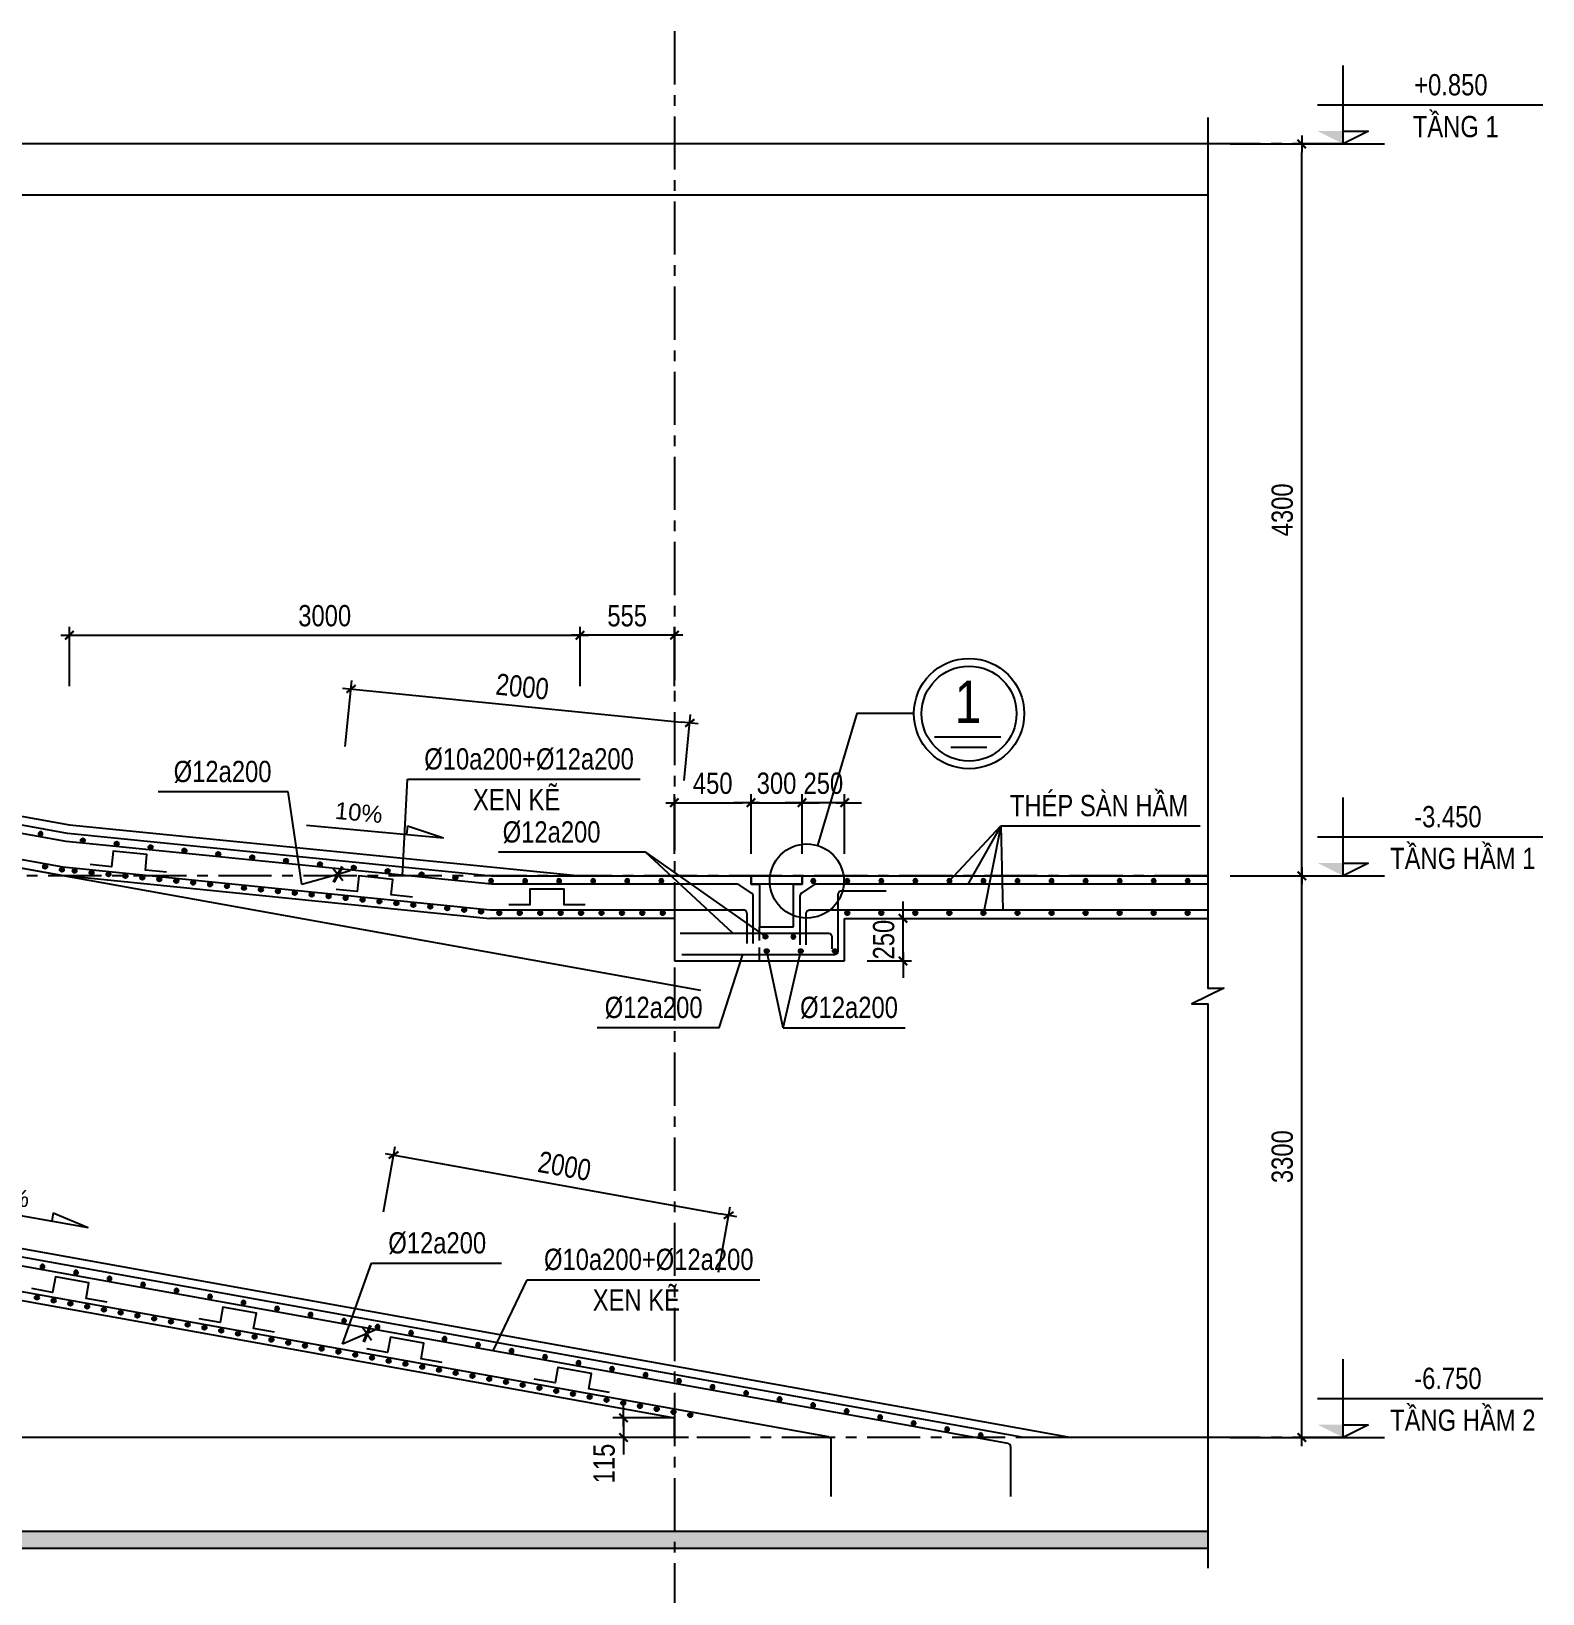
# Model space of a CAD drawing. Header units: millimetres. Extents: x 0 to 168200, y 0 to 59400.
# Drawn here: x 45966 to 63726, y 12953 to 31313 of the extents above; entities that cross this region are included whole.
import ezdxf
from ezdxf.enums import TextEntityAlignment as Align

# ---------------------------------------------------------------- set-up
doc = ezdxf.new("R2010")
doc.units = ezdxf.units.MM
doc.header["$LTSCALE"] = 100
doc.header["$PDSIZE"] = 5
doc.linetypes.add('$0$CENTER', pattern=[2, 1.25, -0.25, 0.25, -0.25])
doc.linetypes.add('HIDDEN', pattern=[9.525, 6.35, -3.175])
for name, color, linetype in [('$0$12PM. GRID', 8, '$0$CENTER'), ('02PM. TEXT B', 4, 'Continuous'), ('03PM. TEXT C', 1, 'Continuous'), ('04PM. THIN', 7, 'Continuous'), ('05PM. FRAME', 4, 'Continuous'), ('06PM. HIDDEN', 4, 'HIDDEN'), ('07PM. WACO', 6, 'Continuous'), ('10PM. REBAR', 1, 'Continuous'), ('11PM. DIM', 2, 'Continuous'), ('13PM. HATCH', 8, 'Continuous'), ('6', 6, 'Continuous'), ('CHU_B', 4, 'Continuous'), ('Dim 50', 1, 'Continuous')]:
    doc.layers.add(name, color=color, linetype=linetype)
doc.styles.add('[PMDC2013]STYLE', font='arial.ttf', dxfattribs={"width": 0.8})
doc.styles.add('A8-Chi tiet ramp doc$0$Arial_C', font='arial.ttf')
doc.dimstyles.new('1.100', dxfattribs={"dimtxt": 250, "dimasz": 100, "dimexe": 125, "dimexo": 0, "dimgap": 50, "dimtad": 1, "dimdec": 0, "dimrnd": 5, "dimzin": 0, "dimdsep": 46, "dimtxsty": '[PMDC2013]STYLE', "dimblk": 'TICK', "dimcen": 0, "dimdle": 300, "dimclrd": 2, "dimclre": 2, "dimclrt": 4, "dimadec": 0, "dimazin": 0, "dimtfac": 0.004, "dimtdec": 0, "dimtix": 1, "dimtmove": 2, "dimatfit": 3, "dimldrblk": 'TICK', "dimfxl": 1, "dimtvp": 0.8, "dimtolj": 1, "dimtzin": 0, "dimarcsym": 0})
doc.dimstyles.new('50', dxfattribs={"dimscale": 0, "dimtxt": 250, "dimasz": 100, "dimexe": 100, "dimexo": 0, "dimgap": 100, "dimtad": 1, "dimdec": 0, "dimlfac": 0.5, "dimzin": 12, "dimdsep": 46, "dimtxsty": '[PMDC2013]STYLE', "dimblk": 'TICK', "dimcen": -100, "dimclrd": 2, "dimclre": 2, "dimclrt": 4, "dimadec": 0, "dimazin": 3, "dimtfac": 1, "dimtdec": 0, "dimtix": 1, "dimtmove": 2, "dimatfit": 3, "dimldrblk": 'TICK', "dimfxl": 1, "dimtolj": 1, "dimlwd": -1, "dimlwe": -1, "dimarcsym": 0})

# ---------------------------------------------------------------- blocks, each defined once
blk = doc.blocks.new('A8-Chi tiet ramp doc$0$HTT-Slope')
at = {"color": 251}
for p, q in [((2.74, 0), (18.91, 0)), ((14.57, 1), (18.91, 0)), ((14.57, 1), (14.57, 0))]:
    blk.add_line(p, q, dxfattribs=at)
at = {"color": 0, "linetype": 'ByBlock', "lineweight": -2, "style": 'A8-Chi tiet ramp doc$0$Arial_C'}
blk.add_attdef('SLOPE', text='', height=2, dxfattribs=at).set_placement((8.74, 2.05), align=Align.MIDDLE_CENTER)
blk = doc.blocks.new('TICK')
at = {"color": 0, "linetype": 'ByBlock'}
blk.add_line((1, 0), (-1, 0), dxfattribs=at)
at = {"color": 7, "linetype": 'ByBlock', "const_width": 0.25}
blk.add_lwpolyline([(-0.5, -0.5), (0.5, 0.5)], dxfattribs=at)
blk = doc.blocks.new('*D284')
at = {"layer": '11PM. DIM', "color": 2, "transparency": 16777216}
for p, q in [((46414, 23616), (46414, 24316)), ((52414, 23616), (52414, 24316)), ((46514, 24216), (52314, 24216))]:
    blk.add_line(p, q, dxfattribs=at)
at = {"layer": 'Defpoints', "color": 0, "transparency": 16777216}
for p in [(52414, 24216), (46414, 23616), (52414, 23616)]:
    blk.add_point(p, dxfattribs=at)
at = {"layer": '11PM. DIM', "color": 2, "transparency": 16777216, "xscale": 100, "yscale": 100, "zscale": 100, "rotation": 180}
blk.add_blockref('TICK', (46414, 24216), dxfattribs=at)
at = {"layer": '11PM. DIM', "color": 2, "transparency": 16777216, "xscale": 100, "yscale": 100, "zscale": 100}
blk.add_blockref('TICK', (52414, 24216), dxfattribs=at)
at = {"layer": '11PM. DIM', "color": 4, "transparency": 16777216, "insert": (49414, 24444), "char_height": 250, "attachment_point": 5, "style": '[PMDC2013]STYLE'}
blk.add_mtext('\\A1;3000', dxfattribs=at)
blk = doc.blocks.new('*D285')
at = {"layer": '11PM. DIM', "color": 2, "transparency": 16777216}
for p, q in [((54323, 22248), (54223, 22248)), ((54423, 21648), (54423, 22348)), ((54423, 22248), (55023, 22248)), ((55023, 21648), (55023, 22348)), ((55123, 22248), (55223, 22248))]:
    blk.add_line(p, q, dxfattribs=at)
at = {"layer": 'Defpoints', "color": 0, "transparency": 16777216}
for p in [(55023, 22248), (54423, 21648), (55023, 21648)]:
    blk.add_point(p, dxfattribs=at)
at = {"layer": '11PM. DIM', "color": 2, "transparency": 16777216, "xscale": 100, "yscale": 100, "zscale": 100}
blk.add_blockref('TICK', (54423, 22248), dxfattribs=at)
at = {"layer": '11PM. DIM', "color": 2, "transparency": 16777216, "xscale": 100, "yscale": 100, "zscale": 100, "rotation": 180}
blk.add_blockref('TICK', (55023, 22248), dxfattribs=at)
at = {"layer": '11PM. DIM', "color": 4, "transparency": 16777216, "insert": (54723, 22475), "char_height": 250, "attachment_point": 5, "style": '[PMDC2013]STYLE'}
blk.add_mtext('\\A1;300', dxfattribs=at)
blk = doc.blocks.new('*D286')
at = {"layer": '11PM. DIM', "color": 2, "transparency": 16777216}
for p, q in [((53523, 21648), (53523, 22348)), ((53623, 22248), (54323, 22248)), ((54423, 21648), (54423, 22348))]:
    blk.add_line(p, q, dxfattribs=at)
at = {"layer": 'Defpoints', "color": 0, "transparency": 16777216}
for p in [(54423, 22248), (53523, 21648), (54423, 21648)]:
    blk.add_point(p, dxfattribs=at)
at = {"layer": '11PM. DIM', "color": 2, "transparency": 16777216, "xscale": 100, "yscale": 100, "zscale": 100, "rotation": 180}
blk.add_blockref('TICK', (53523, 22248), dxfattribs=at)
at = {"layer": '11PM. DIM', "color": 2, "transparency": 16777216, "xscale": 100, "yscale": 100, "zscale": 100}
blk.add_blockref('TICK', (54423, 22248), dxfattribs=at)
at = {"layer": '11PM. DIM', "color": 4, "transparency": 16777216, "insert": (53973, 22475), "char_height": 250, "attachment_point": 5, "style": '[PMDC2013]STYLE'}
blk.add_mtext('\\A1;450', dxfattribs=at)
blk = doc.blocks.new('*D288')
at = {"layer": '11PM. DIM', "color": 2, "transparency": 16777216}
for p, q in [((56210, 20989), (56210, 21089)), ((55788, 20889), (56310, 20889)), ((56210, 20389), (56210, 20889)), ((55788, 20389), (56310, 20389)), ((56210, 20289), (56210, 20189))]:
    blk.add_line(p, q, dxfattribs=at)
at = {"layer": 'Defpoints', "color": 0, "transparency": 16777216}
for p in [(55788, 20889), (56210, 20889), (55788, 20389)]:
    blk.add_point(p, dxfattribs=at)
at = {"layer": '11PM. DIM', "color": 2, "transparency": 16777216, "xscale": 100, "yscale": 100, "zscale": 100}
for p, rotation in [((56210, 20889), 270), ((56210, 20389), 90)]:
    blk.add_blockref('TICK', p, dxfattribs=dict(at, rotation=rotation))
at = {"layer": '11PM. DIM', "color": 4, "transparency": 16777216, "insert": (55983, 20639), "char_height": 250, "attachment_point": 5, "rotation": 90, "style": '[PMDC2013]STYLE'}
blk.add_mtext('\\A1;250', dxfattribs=at)
blk = doc.blocks.new('*D295')
at = {"layer": '11PM. DIM', "color": 2, "transparency": 16777216}
for p, q in [((60054, 21389), (60994, 21389)), ((60894, 14889), (60894, 21289)), ((60054, 14789), (60994, 14789))]:
    blk.add_line(p, q, dxfattribs=at)
at = {"layer": 'Defpoints', "color": 0, "transparency": 16777216}
for p in [(60054, 21389), (60894, 21389), (60054, 14789)]:
    blk.add_point(p, dxfattribs=at)
at = {"layer": '11PM. DIM', "color": 2, "transparency": 16777216, "xscale": 100, "yscale": 100, "zscale": 100}
for p, rotation in [((60894, 21389), 90), ((60894, 14789), 270)]:
    blk.add_blockref('TICK', p, dxfattribs=dict(at, rotation=rotation))
at = {"layer": '11PM. DIM', "color": 4, "transparency": 16777216, "insert": (60666, 18089), "char_height": 250, "attachment_point": 5, "rotation": 90, "style": '[PMDC2013]STYLE'}
blk.add_mtext('\\A1;3300', dxfattribs=at)
blk = doc.blocks.new('*D296')
at = {"layer": '11PM. DIM', "color": 2, "transparency": 16777216}
for p, q in [((60054, 29989), (60994, 29989)), ((60894, 21489), (60894, 29889)), ((60054, 21389), (60994, 21389))]:
    blk.add_line(p, q, dxfattribs=at)
at = {"layer": 'Defpoints', "color": 0, "transparency": 16777216}
for p in [(60054, 29989), (60894, 29989), (60054, 21389)]:
    blk.add_point(p, dxfattribs=at)
at = {"layer": '11PM. DIM', "color": 2, "transparency": 16777216, "xscale": 100, "yscale": 100, "zscale": 100}
for p, rotation in [((60894, 29989), 90), ((60894, 21389), 270)]:
    blk.add_blockref('TICK', p, dxfattribs=dict(at, rotation=rotation))
at = {"layer": '11PM. DIM', "color": 4, "transparency": 16777216, "insert": (60666, 25689), "char_height": 250, "attachment_point": 5, "rotation": 90, "style": '[PMDC2013]STYLE'}
blk.add_mtext('\\A1;4300', dxfattribs=at)
blk = doc.blocks.new('*U42')
at = {"layer": '04PM. THIN'}
for p, q in [((0, 0), (0, 921)), ((-300, 459), (2346, 459)), ((-486, 0), (486, 0)), ((0, 150), (300, 150)), ((300, 150), (0, 0))]:
    blk.add_line(p, q, dxfattribs=at)
blk.add_solid([(0, 0), (0, 150), (-300, 150)], dxfattribs=at)
blk = doc.blocks.new('CHAM THEP')
at = {"layer": '04PM. THIN'}
h = blk.add_hatch(color=256, dxfattribs=at)
edge = h.paths.add_edge_path()
edge.add_arc((0, 0), 12.3, 0, 360)
blk.add_circle((0, 0), 12.3, dxfattribs=at)
blk = doc.blocks.new('*U145')
for p in [(12200, 0), (12300, 0), (12400, 0), (12500, 0), (12600, 0), (12700, 0), (12800, 0), (12900, 0), (13000, 0), (13100, 0), (13200, 0), (13300, 0), (13400, 0), (13500, 0), (13600, 0), (13700, 0), (13800, 0), (13900, 0), (14000, 0), (14100, 0), (14200, 0), (14300, 0), (14400, 0), (14500, 0), (14600, 0), (14700, 0), (14800, 0), (14900, 0), (15000, 0), (15100, 0), (15200, 0), (15300, 0), (15400, 0), (15500, 0), (15600, 0), (15700, 0), (15800, 0), (15900, 0), (16000, 0), (16100, 0)]:
    blk.add_blockref('CHAM THEP', p)
blk = doc.blocks.new('*U43')
for p in [(12200, 0), (12400, 0), (12600, 0), (12800, 0), (13000, 0), (13200, 0), (13400, 0), (13600, 0), (13800, 0), (14000, 0), (14200, 0), (14400, 0), (14600, 0), (14800, 0), (15000, 0), (15200, 0), (15400, 0), (15600, 0), (15800, 0), (16000, 0), (16200, 0), (16400, 0), (16600, 0), (16800, 0), (17000, 0), (17200, 0), (17400, 0), (17600, 0), (17800, 0)]:
    blk.add_blockref('CHAM THEP', p)
blk = doc.blocks.new('*U44')
at = {"layer": '6'}
blk.add_lwpolyline([(1150, 0), (900, 0), (900, 184), (500, 184), (500, 0), (250, 0)], dxfattribs=at)
blk = doc.blocks.new('*U116')
for p in [(17300, 0), (17400, 0)]:
    blk.add_blockref('CHAM THEP', p)
blk = doc.blocks.new('*U117')
blk.add_blockref('CHAM THEP', (17200, 0))
blk = doc.blocks.new('*U137')
for p in [(0, 0), (200, 0), (400, 0), (600, 0), (800, 0), (1000, 0)]:
    blk.add_blockref('CHAM THEP', p)
blk = doc.blocks.new('*U141')
for p in [(0, 0), (200, 0), (400, 0)]:
    blk.add_blockref('CHAM THEP', p)
blk = doc.blocks.new('*U140')
blk.add_blockref('CHAM THEP', (0, 0))
blk = doc.blocks.new('*D294')
at = {"layer": '11PM. DIM', "color": 2, "transparency": 16777216}
for p, q in [((54923, 22248), (54823, 22248)), ((55023, 21648), (55023, 22348)), ((55523, 22248), (55023, 22248)), ((55523, 21648), (55523, 22348)), ((55623, 22248), (55723, 22248))]:
    blk.add_line(p, q, dxfattribs=at)
at = {"layer": 'Defpoints', "color": 0, "transparency": 16777216}
for p in [(55023, 22248), (55023, 21648), (55523, 21648)]:
    blk.add_point(p, dxfattribs=at)
at = {"layer": '11PM. DIM', "color": 2, "transparency": 16777216, "xscale": 100, "yscale": 100, "zscale": 100}
blk.add_blockref('TICK', (55023, 22248), dxfattribs=at)
at = {"layer": '11PM. DIM', "color": 2, "transparency": 16777216, "xscale": 100, "yscale": 100, "zscale": 100, "rotation": 180}
blk.add_blockref('TICK', (55523, 22248), dxfattribs=at)
at = {"layer": '11PM. DIM', "color": 4, "transparency": 16777216, "insert": (55273, 22475), "char_height": 250, "attachment_point": 5, "style": '[PMDC2013]STYLE'}
blk.add_mtext('\\A1;250', dxfattribs=at)
blk = doc.blocks.new('*U142')
for p in [(0, 0), (200, 0), (400, 0), (600, 0), (800, 0), (1000, 0), (1200, 0), (1400, 0), (1600, 0), (1800, 0), (2000, 0), (2200, 0)]:
    blk.add_blockref('CHAM THEP', p)
blk = doc.blocks.new('*U143')
for p in [(0, 0), (200, 0), (400, 0), (600, 0), (800, 0), (1000, 0), (1200, 0), (1400, 0), (1600, 0), (1800, 0), (2000, 0)]:
    blk.add_blockref('CHAM THEP', p)
blk = doc.blocks.new('*U12')
at = {"layer": '04PM. THIN'}
blk.add_circle((648, 0), 648, dxfattribs=at)
at = {"layer": '07PM. WACO'}
blk.add_line((857, -398), (434, -398), dxfattribs=at)
blk.add_circle((648, 0), 558, dxfattribs=at)
at = {"layer": '10PM. REBAR'}
blk.add_line((240, -273), (1021, -273), dxfattribs=at)
at = {"layer": '03PM. TEXT C', "style": '[PMDC2013]STYLE', "width": 0.8}
blk.add_attdef('1', text='', height=500, dxfattribs=at).set_placement((636, 139), align=Align.MIDDLE)
blk = doc.blocks.new('*D306')
at = {"layer": '11PM. DIM', "color": 2, "transparency": 16777216}
for p, q in [((50103, 17441), (50241, 18207)), ((50322, 18091), (54062, 17418)), ((54040, 16732), (54178, 17498))]:
    blk.add_line(p, q, dxfattribs=at)
at = {"layer": 'Defpoints', "color": 0, "transparency": 16777216}
for p in [(50103, 17441), (54160, 17400), (54040, 16732)]:
    blk.add_point(p, dxfattribs=at)
at = {"layer": '11PM. DIM', "color": 2, "transparency": 16777216, "xscale": 100, "yscale": 100, "zscale": 100}
for p, rotation in [((50223, 18108), 169.7988620225906), ((54160, 17400), 349.7988620225906)]:
    blk.add_blockref('TICK', p, dxfattribs=dict(at, rotation=rotation))
at = {"layer": '11PM. DIM', "color": 4, "transparency": 16777216, "insert": (52232, 17978), "char_height": 250, "attachment_point": 5, "rotation": 349.7989, "style": '[PMDC2013]STYLE'}
blk.add_mtext('\\A1;2000', dxfattribs=at)
blk = doc.blocks.new('*D308')
at = {"layer": '11PM. DIM', "color": 2, "transparency": 16777216}
for p, q in [((49656, 22910), (49734, 23685)), ((49823, 23575), (53604, 23195)), ((53636, 22510), (53714, 23284))]:
    blk.add_line(p, q, dxfattribs=at)
at = {"layer": 'Defpoints', "color": 0, "transparency": 16777216}
for p in [(53704, 23185), (49656, 22910), (53636, 22510)]:
    blk.add_point(p, dxfattribs=at)
at = {"layer": '11PM. DIM', "color": 2, "transparency": 16777216, "xscale": 100, "yscale": 100, "zscale": 100}
for p, rotation in [((49724, 23585), 174.2549108603871), ((53704, 23185), 354.2549108603871)]:
    blk.add_blockref('TICK', p, dxfattribs=dict(at, rotation=rotation))
at = {"layer": '11PM. DIM', "color": 4, "transparency": 16777216, "insert": (51736, 23611), "char_height": 250, "attachment_point": 5, "rotation": 354.2549, "style": '[PMDC2013]STYLE'}
blk.add_mtext('\\A1;2000', dxfattribs=at)
blk = doc.blocks.new('*U138')
for p in [(0, 0), (100, 0), (200, 0), (300, 0), (400, 0), (500, 0), (600, 0), (700, 0), (800, 0), (900, 0), (1000, 0), (1100, 0), (1200, 0), (1300, 0), (1400, 0), (1500, 0), (1600, 0), (1700, 0), (1800, 0), (1900, 0), (2000, 0), (2100, 0), (2200, 0), (2300, 0), (2400, 0)]:
    blk.add_blockref('CHAM THEP', p)
blk = doc.blocks.new('*U118')
for p in [(0, 0), (200, 0), (400, 0), (600, 0), (800, 0), (1000, 0), (1200, 0), (1400, 0), (1600, 0), (1800, 0), (2000, 0), (2200, 0)]:
    blk.add_blockref('CHAM THEP', p)
blk = doc.blocks.new('*D315')
at = {"layer": '11PM. DIM', "color": 2, "transparency": 16777216}
for p, q in [((52414, 23616), (52414, 24316)), ((53523, 23616), (53523, 24316)), ((53423, 24216), (52514, 24216))]:
    blk.add_line(p, q, dxfattribs=at)
at = {"layer": 'Defpoints', "color": 0, "transparency": 16777216}
for p in [(52414, 24216), (52414, 23616), (53523, 23616)]:
    blk.add_point(p, dxfattribs=at)
at = {"layer": '11PM. DIM', "color": 2, "transparency": 16777216, "xscale": 100, "yscale": 100, "zscale": 100, "rotation": 180}
blk.add_blockref('TICK', (52414, 24216), dxfattribs=at)
at = {"layer": '11PM. DIM', "color": 2, "transparency": 16777216, "xscale": 100, "yscale": 100, "zscale": 100}
blk.add_blockref('TICK', (53523, 24216), dxfattribs=at)
at = {"layer": '11PM. DIM', "color": 4, "transparency": 16777216, "insert": (52968, 24443), "char_height": 250, "attachment_point": 5, "style": '[PMDC2013]STYLE'}
blk.add_mtext('\\A1;555', dxfattribs=at)
blk = doc.blocks.new('*U139')
for p in [(0, 0), (120, 0), (240, 0), (360, 0), (480, 0), (600, 0), (720, 0), (840, 0), (960, 0)]:
    blk.add_blockref('CHAM THEP', p)
blk = doc.blocks.new('*D316')
at = {"layer": 'Defpoints', "color": 0, "transparency": 16777216}
for p in [(53523, 15020), (52926, 14789), (53523, 14789)]:
    blk.add_point(p, dxfattribs=at)
at = {"layer": 'Dim 50', "color": 2, "lineweight": -2, "transparency": 16777216}
for p, q in [((52926, 15120), (52926, 15220)), ((53523, 15020), (52801, 15020)), ((52926, 15020), (52926, 14789)), ((53523, 14789), (52801, 14789)), ((52926, 14689), (52926, 14589))]:
    blk.add_line(p, q, dxfattribs=at)
at = {"layer": 'Dim 50', "color": 2, "lineweight": -2, "transparency": 16777216, "xscale": 100, "yscale": 100, "zscale": 100}
for p, rotation in [((52926, 15020), 270), ((52926, 14789), 90)]:
    blk.add_blockref('TICK', p, dxfattribs=dict(at, rotation=rotation))
at = {"layer": 'Dim 50', "color": 4, "transparency": 16777216, "insert": (52698, 14483), "char_height": 250, "attachment_point": 5, "rotation": 90, "style": '[PMDC2013]STYLE'}
blk.add_mtext('\\A1;115', dxfattribs=at)

msp = doc.modelspace()

# ---------------------------------------------------------------- hatches: boundary and pattern name
at = {"layer": '13PM. HATCH'}
h = msp.add_hatch(dxfattribs=at)
h.set_pattern_fill('AR-CONC', color=256, scale=1.5, style=0)
h.set_pattern_definition([(50, (-527325.63, -16594.06), (273.277, -23.90863), [28.575, -314.325]), (355, (-527325.63, -16594.06), (-52.86513, 286.58527), [22.86, -251.46088]), (100.451445, (-527302.85, -16596.05), (220.41187, 262.67663), [24.28501, -267.13537]), (46.1842, (-527325.63, -16517.86), (406.61856, -63.0635), [42.8625, -471.4875]), (96.63556, (-527291.74, -16523.1), (356.1062, 371.1392), [36.42753, -400.7034]), (351.18415, (-527325.63, -16517.86), (356.1062, 371.1392), [34.28995, -377.1896]), (21, (-527287.53, -16536.91), (227.42159, -153.3978), [28.575, -314.325]), (326, (-527287.53, -16536.9), (92.70304, 276.28195), [22.86, -251.46]), (71.451445, (-527268.58, -16549.7), (320.12463, 122.88415), [24.28501, -267.1349]), (37.5, (-527325.63, -16594.06), (4.632905, 126.832558), [0, -248.412, 0, -255.27, 0, -252.4125]), (7.5, (-527325.63, -16594.06), (100.229494, 150.270862), [0, -145.542, 0, -242.697, 0, -96.2025]), (327.5, (-527410.59, -16594.06), (203.385893, -8.593116), [0, -95.25, 0, -297.18, 0, -394.335]), (317.5, (-527448.69, -16594.06), (222.19377, 38.139737), [0, -123.825, 0, -197.358, 0, -280.035])])
h.paths.add_polyline_path([(59790.5, 13689.4), (8725.2, 13689.4), (8725.2, 13489.4), (59790.5, 13489.4)])

# ---------------------------------------------------------------- linework, layer by layer
at = {"layer": '$0$12PM. GRID', "linetype": '$0$CENTER', "ltscale": 5}
for p, q in [((53523, 31312.8), (53523, 10855)), ((61411.4, 29989.4), (4926.1, 29989.4)), ((59790.5, 21389.4), (4926.1, 21389.4)), ((61411.4, 14789.4), (4926.1, 14789.4))]:
    msp.add_line(p, q, dxfattribs=at)
at = {"layer": '04PM. THIN'}
for p, q in [((50329.2, 21394.5), (50385.5, 22523.3)), ((50385.5, 22523.3), (53118.8, 22523.3)), ((48985.2, 22375.3), (47457.3, 22375.3)), ((56753.2, 21327.8), (57358.8, 21974.5)), ((57358.8, 21974.5), (56972.2, 21289.4)), ((57358.8, 21974.5), (57153.2, 20951.1)), ((57358.8, 21974.5), (59700.5, 21974.5)), ((57358.8, 21974.5), (57381.4, 20989.4)), ((53183.9, 21665.1), (51455.4, 21665.1)), ((54211.3, 20714.4), (53183.9, 21665.1)), ((53183.9, 21665.1), (54592.9, 20674.4)), ((54050.5, 19603.2), (54325.8, 20464.4)), ((54801.5, 19603.2), (54608, 20504.4)), ((54801.5, 19603.2), (55008, 20504.4)), ((54050.5, 19603.2), (52616.7, 19603.2)), ((54801.5, 19603.2), (56235.3, 19603.2)), ((49962.9, 16836.7), (51490.8, 16836.7)), ((51393, 15809.3), (51792.4, 16642.6)), ((51792.4, 16642.6), (54525.7, 16642.6))]:
    msp.add_line(p, q, dxfattribs=at)
at = {"layer": '04PM. THIN', "flags": 128}
for points in [[(59790.5, 30299.4), (59790.5, 20070.5), (59978, 20070.5), (59603, 19883), (59790.5, 19883), (59790.5, 13255.4)], [(56337.2, 23294.9), (55668.4, 23294.9), (55204.2, 21744.9)]]:
    msp.add_lwpolyline(points, dxfattribs=at)
at = {"layer": '04PM. THIN'}
msp.add_circle((55079.2, 21327.8), 435.4, dxfattribs=at)
at = {"layer": '05PM. FRAME'}
for p, q in [((11947.1, 28089.4), (46388.8, 21891.7)), ((46394.9, 21890.8), (51374.6, 21389.8)), ((46322.6, 21395.6), (51353.4, 20889.4)), ((51382.6, 21389.4), (54423, 21389.4)), ((54423, 21389.4), (54423, 21289.4)), ((55023, 21289.4), (55023, 21389.4)), ((55023, 21389.4), (59790.5, 21389.4)), ((57625, 14789.4), (21523, 21286)), ((54423, 21289.4), (54523, 21289.4)), ((54523, 21289.4), (54523, 20789.4)), ((54923, 20789.4), (54923, 21289.4)), ((54923, 21289.4), (55023, 21289.4)), ((21523, 20777.9), (53523, 15019.6)), ((53523, 20889.4), (51353.4, 20889.4)), ((53523, 20889.4), (53523, 20389.4)), ((54523, 20789.4), (54923, 20789.4)), ((55523, 20389.4), (55523, 20889.4)), ((55523, 20889.4), (59790.5, 20889.4)), ((53523, 20389.4), (54523, 20389.4)), ((54523, 20389.4), (55523, 20389.4)), ((53523, 14789.4), (53523, 15019.6)), ((53690.4, 14789.4), (9525.2, 14789.4)), ((59790.5, 14789.4), (57625, 14789.4))]:
    msp.add_line(p, q, dxfattribs=at)
for points in [[(59790.5, 29989.4), (31223, 29989.4), (31223, 30389.4), (30623, 30389.4), (30623, 29389.4), (59790.5, 29389.4)], [(9525.2, 21389.4), (9525.2, 27589.4), (11902.5, 27589.4), (46322.6, 21395.6)], [(8925.2, 13689.4), (59790.5, 13689.4)], [(8725.2, 13489.4), (59790.5, 13489.4)]]:
    msp.add_lwpolyline(points, dxfattribs=at)
for centre, start, end in [((46403, 21970.4), 259.79886, 264.25491), ((51382.6, 21469.4), 264.25491, 270)]:
    msp.add_arc(centre, 80, start, end, dxfattribs=at)
at = {"layer": '06PM. HIDDEN', "ltscale": 0.25}
msp.add_line((54523, 20389.4), (54523, 20789.4), dxfattribs=at)
at = {"layer": '07PM. WACO'}
for p, q in [((11911.4, 27689.4), (46336.5, 21494.7)), ((46336.5, 21494.7), (51358.4, 20989.4)), ((20670.1, 21337.8), (57440.5, 14721)), ((49511.6, 21476.8), (49628.4, 21333.8)), ((55333.6, 14795.4), (20755.9, 21017.6)), ((51358.4, 20989.4), (54333, 20989.4)), ((54373, 20949.4), (54373, 20594.2)), ((49859.3, 16085.3), (49964.7, 15933.6)), ((55366.5, 14095.9), (55366.5, 14756)), ((57473.4, 14681.7), (57473.4, 14095.9))]:
    msp.add_line(p, q, dxfattribs=at)
for points in [[(54448, 20594.2), (54448, 21152.5, 0.251964), (54430, 21185.9), (54283.2, 21282.8, 0.1469164), (54261.2, 21289.4), (51373.6, 21289.4), (46378, 21792), (11938.2, 27989.4), (6903.3, 27989.4, 0.4142136), (6863.3, 27949.4), (6863.3, 27659.1)], [(53609.8, 20464.4), (55408, 20464.4, 0.4142136), (55448, 20504.4), (55448, 21174.4, -0.4142136), (55488, 21214.4), (56009.4, 21214.4)], [(59790.5, 21289.4), (55184.8, 21289.4, 0.1469164), (55162.8, 21282.8), (55016, 21185.9, 0.251964), (54998, 21152.5), (54998, 20577.5)], [(55073, 20577.5), (55073, 20949.4, -0.4142136), (55113, 20989.4), (59790.5, 20989.4)], [(53592.4, 20714.4), (55333, 20714.4, -0.4142136), (55373, 20674.4), (55373, 20530.6)]]:
    msp.add_lwpolyline(points, format="xyb", dxfattribs=at)
for centre, end in [((54333, 20949.4), 90), ((55326.5, 14756), 79.79886), ((57433.4, 14681.7), 79.79886)]:
    msp.add_arc(centre, 40, 0, end, dxfattribs=at)
at = {"layer": '11PM. DIM'}
msp.add_line((40736, 22400.9), (53830.2, 20044.6), dxfattribs=at)
at = {"layer": '13PM. HATCH'}
for p, q in [((46413.9, 21989.4), (52413.9, 21389.4)), ((21512.6, 21389.4), (58189.7, 14789.4))]:
    msp.add_line(p, q, dxfattribs=at)
msp.add_lwpolyline([(7488.3, 28789.4), (12888.3, 28024.1), (46413.9, 21989.4)], dxfattribs=at)
msp.add_lwpolyline([(54423, 21389.4), (55023, 21389.4), (55023, 21289.4), (54423, 21289.4)], close=True, dxfattribs=at)

# ---------------------------------------------------------------- block references
msp.add_blockref('*U12', (56337.2, 23294.9)).add_auto_attribs({'1': '1'})
at = {"layer": '04PM. THIN'}
for name, p, xscale, yscale, zscale, rotation in [('*U117', (12218.9, 27974.5), -1.999999999999992, 1.999999999999992, 2, 169.7988620233481), ('*U116', (12076, 27624.3), 2, 2, 2, 349.7988620233513), ('*U118', (46572, 21805.9), 1.999999999999998, 1.999999999999998, 1.999999999999998, 354.2549108607287), ('*U138', (46475.6, 21447.5), 1.999999999999998, 1.999999999999998, 1.999999999999998, 354.2549108607287), ('*U137', (51368.6, 21327.8), -1.999999999999999, 1.999999999999999, 1.999999999999999, 180), ('*U142', (55154.5, 21327.8), -1.999999999999999, 1.999999999999999, 1.999999999999999, 180), ('*U43', (22083.6, 21119), -1.999999999999992, 1.999999999999992, 2, 169.7988620233481), ('*U145', (22018.1, 20754.9), 2, 2, 2, 349.7988620233513), ('*U141', (55408, 20504.4), 1.999999999999999, 1.999999999999999, 1.999999999999999, 180)]:
    msp.add_blockref(name, p, dxfattribs=dict(at, xscale=xscale, yscale=yscale, zscale=zscale, rotation=rotation))
at = {"layer": '04PM. THIN', "yscale": 1.999999999999999, "zscale": 1.999999999999999}
for name, p, xscale in [('*U139', (51466.4, 20951.1), 1.999999999999999), ('*U143', (55554.5, 20951.1), 1.999999999999999), ('*U140', (54592.9, 20674.4), 1.999999999999999), ('*U140', (54919.8, 20674.4), -1.999999999999999)]:
    msp.add_blockref(name, p, dxfattribs=dict(at, xscale=xscale))
at = {"layer": '06PM. HIDDEN'}
for p in [(61380.5, 29989.4), (61380.5, 21389.4), (61380.5, 14789.4)]:
    msp.add_blockref('*U42', p, dxfattribs=at)
at = {"layer": '11PM. DIM', "xscale": 100, "yscale": 100, "zscale": 100}
for p, rotation, values in [((48925.6, 22008), 354.8155097437376, {'SLOPE': '10%'}), ((44771.9, 17589), 349.8322245125882, {'SLOPE': '18%'})]:
    msp.add_blockref('A8-Chi tiet ramp doc$0$HTT-Slope', p, dxfattribs=dict(at, rotation=rotation)).add_auto_attribs(values)
at = {"layer": 'CHU_B'}
for p, rotation in [((46411.1, 21545.3), 354.2549108607286), ((49299.8, 21254.7), 354.2549108607286), ((45724.7, 16583.3), 349.7988620233512), ((47693.1, 16229), 349.7988620233512), ((49661.5, 15874.8), 349.7988620233512), ((51629.8, 15520.6), 349.7988620233512)]:
    msp.add_blockref('*U44', p, dxfattribs=dict(at, rotation=rotation))
msp.add_blockref('*U44', (51326.2, 21047.3), dxfattribs=at)

# ---------------------------------------------------------------- texts
at = {"layer": '02PM. TEXT B', "ltscale": 500, "style": '[PMDC2013]STYLE', "width": 0.8}
for s, p in [('+0.850', (62215.7, 30559.2)), ('-3.450', (62215.7, 21959.2)), ('-6.750', (62215.7, 15359.2))]:
    msp.add_text(s, height=250, dxfattribs=at).set_placement(p)
at = {"layer": '02PM. TEXT B', "style": '[PMDC2013]STYLE', "width": 0.8}
for s, p in [('TẦNG 1', (62199.4, 30068)), ('TẦNG HẦM 1', (61933.2, 21468)), ('TẦNG HẦM 2', (61933.2, 14868))]:
    msp.add_text(s, height=250, dxfattribs=at).set_placement(p)
for s, rotation, p in [('%%C10a200+%%C12a200', 359.99981, (50583.9, 22638.2)), ('%%C12a200', 0.00019, (47639.2, 22490.2)), ('XEN KẼ', 0.00019, (51156.6, 22159.3)), ('THÉP SÀN HẦM', 359.99981, (57464.6, 22089.4)), ('%%C12a200', 0.00019, (51505, 21780)), ('%%C12a200', 0.00019, (52704.5, 19718.1)), ('%%C12a200', 359.99981, (54999.9, 19718.1)), ('%%C12a200', 359.99981, (50161.3, 16951.6)), ('%%C10a200+%%C12a200', 359.99981, (51990.7, 16757.5)), ('XEN KẼ', 0.00019, (52563.5, 16278.6))]:
    msp.add_text(s, height=250, rotation=rotation, dxfattribs=at).set_placement(p)

# ---------------------------------------------------------------- dimensions: what is measured, and where the dimension line sits
at = {"layer": '11PM. DIM'}
for base, p1, p2, angle, picture, middle in [((60894.1, 29989.4), (60054, 21389.4), (60054, 29989.4), 90, '*D296', (60666.4, 25689.4)), ((52413.8, 24216.3), (53523, 23616.3), (52413.8, 23616.3), 180, '*D315', (52968.4, 24443.5)), ((53703.6, 23184.6), (49655.8, 22910), (53635.7, 22509.6), 354.25491, '*D308', (51736.4, 23611.4)), ((55023, 22247.7), (55523, 21647.7), (55023, 21647.7), 180, '*D294', (55273, 22475.3)), ((60894.1, 21389.4), (60054, 14789.4), (60054, 21389.4), 90, '*D295', (60666.4, 18089.4)), ((56210.3, 20889.4), (55788.2, 20389.4), (55788.2, 20889.4), 90, '*D288', (55982.7, 20639.4)), ((54160.2, 17400.1), (50103.3, 17440.7), (54040, 16732.3), 349.79886, '*D306', (52232.1, 17978.3))]:
    dim = msp.add_linear_dim(base=base, p1=p1, p2=p2, angle=angle, dimstyle='50', override={"dimscale": 1}, dxfattribs=at)
    dim.commit()
    dim.dimension.update_dxf_attribs({"geometry": picture, "text_midpoint": middle})
for base, p1, p2, picture, middle in [((52413.8, 24216.3), (46413.9, 23616.3), (52413.8, 23616.3), '*D284', (49413.8, 24444.1)), ((54423, 22247.7), (53523, 21647.7), (54423, 21647.7), '*D286', (53973, 22475.3)), ((55023, 22247.7), (54423, 21647.7), (55023, 21647.7), '*D285', (54723, 22475.4))]:
    dim = msp.add_linear_dim(base=base, p1=p1, p2=p2, dimstyle='50', override={"dimscale": 1}, dxfattribs=at)
    dim.commit()
    dim.dimension.update_dxf_attribs({"geometry": picture, "text_midpoint": middle})
at = {"layer": 'Dim 50'}
dim = msp.add_linear_dim(base=(52925.9, 14789.4), p1=(53523, 15019.6), p2=(53523, 14789.4), angle=90, dimstyle='1.100', override={"dimlfac": 0.5, "dimfxl": 3.5, "dimarcsym": 1}, dxfattribs=at)
dim.commit()
dim.dimension.update_dxf_attribs({"geometry": '*D316', "text_midpoint": (52698.2, 14482.6), "dimtype": 160})

# ---------------------------------------------------------------- leaders
at = {"layer": '04PM. THIN'}
for points in [[(49570, 21405.3), (49146.4, 21286.3), (48985.2, 22375.3)], [(49912, 16009.5), (49622.4, 15886.7), (49962.9, 16836.7)]]:
    msp.add_leader(points, dimstyle='50', override={"dimscale": 1, "dimasz": 150, "dimtad": 0}, dxfattribs=at)

doc.saveas('drawing.dxf')
